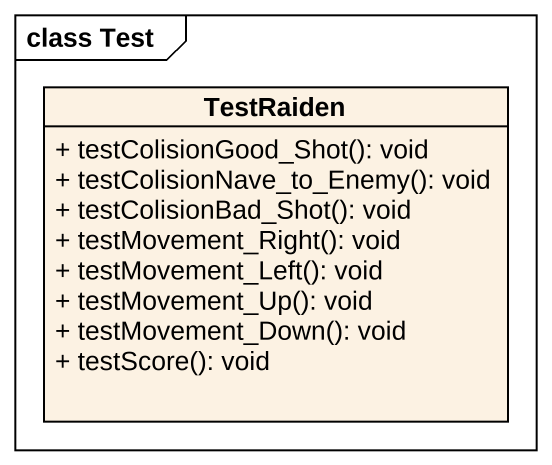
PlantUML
@startuml
mainframe class Test
hide circle
hide empty members
skinparam classAttributeIconSize 0
class TestRaiden {
  + testColisionGood_Shot(): void
  + testColisionNave_to_Enemy(): void
  + testColisionBad_Shot(): void
  + testMovement_Right(): void
  + testMovement_Left(): void
  + testMovement_Up(): void
  + testMovement_Down(): void
  + testScore(): void
}
@enduml
